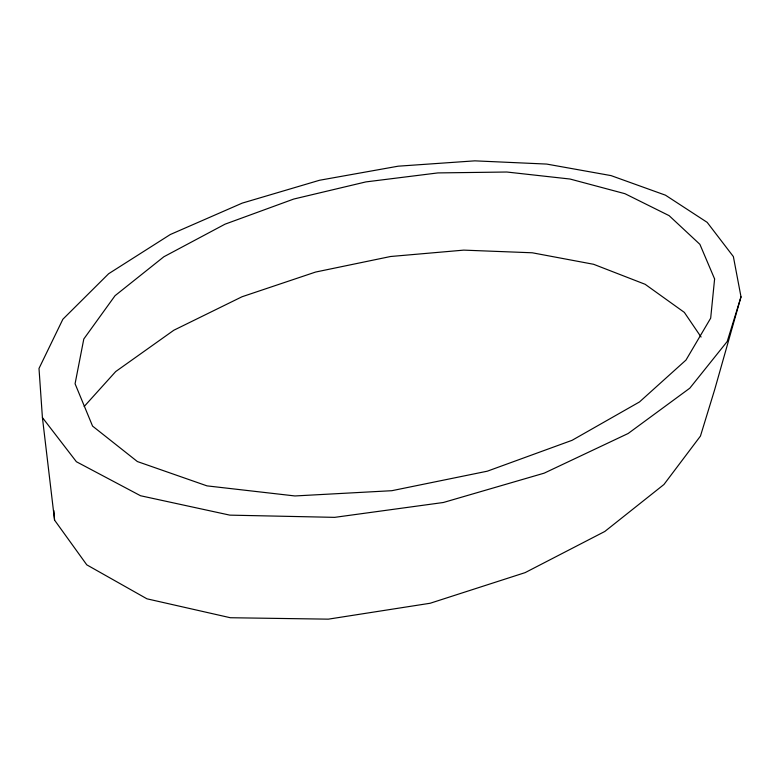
<?xml version="1.0" encoding="UTF-8"?>
<svg xmlns="http://www.w3.org/2000/svg" width="780" height="780" viewBox="0 0 780 780"><rect width="100%" height="100%" fill="white"/><g stroke="black" fill="none" stroke-linecap="round" stroke-linejoin="round"><path stroke-width="1.17" d="M741 296.829L714.665 389.678L700.45 436.078L663.936 484.507L604.802 531.472L525.135 572.627L430.17 603.252L328.351 619.154L230.344 617.731L146.952 598.816L86.775 564.837L54.571 520.143L42.413 417.573L39 368.462L62.868 319.244L108.635 273.731L170.313 234.517L242.239 203.112L319.537 180.258L398.18 166.189L474.835 160.846L546.653 164.073L611.052 175.607L665.457 195.175L707.187 222.368L733.375 256.591L741 296.829L727.204 341.503L689.812 388.177L628.163 433.485L544.206 473.148L443.362 502.495L334.688 517.355L229.798 515.132L140.556 495.748L76.401 461.74L42.413 417.573M84.172 406.507L115.694 371.563L173.852 330.223L242.034 296.751L315.588 272.054L390.585 256.503L463.759 250.127L532.292 252.788L593.59 264.284L645.138 284.29L684.333 312.38L701.074 337.028M53.869 510.568L54.571 520.143M714.607 278.938L710.678 318.162L685.981 360.067L639.493 401.944L572.081 440.31L487.315 471.188L391.852 490.698L294.947 495.953L206.993 485.872L137.387 461.555L92.566 426.094L75.075 383.76L83.801 338.998L115.05 295.688L163.858 256.766L225.03 224.172L293.748 199.046L365.878 181.906L437.892 172.916L506.825 172.019L570.014 179.03L624.946 193.694L669.113 215.641L699.894 244.335L714.607 278.938"/></g></svg>
